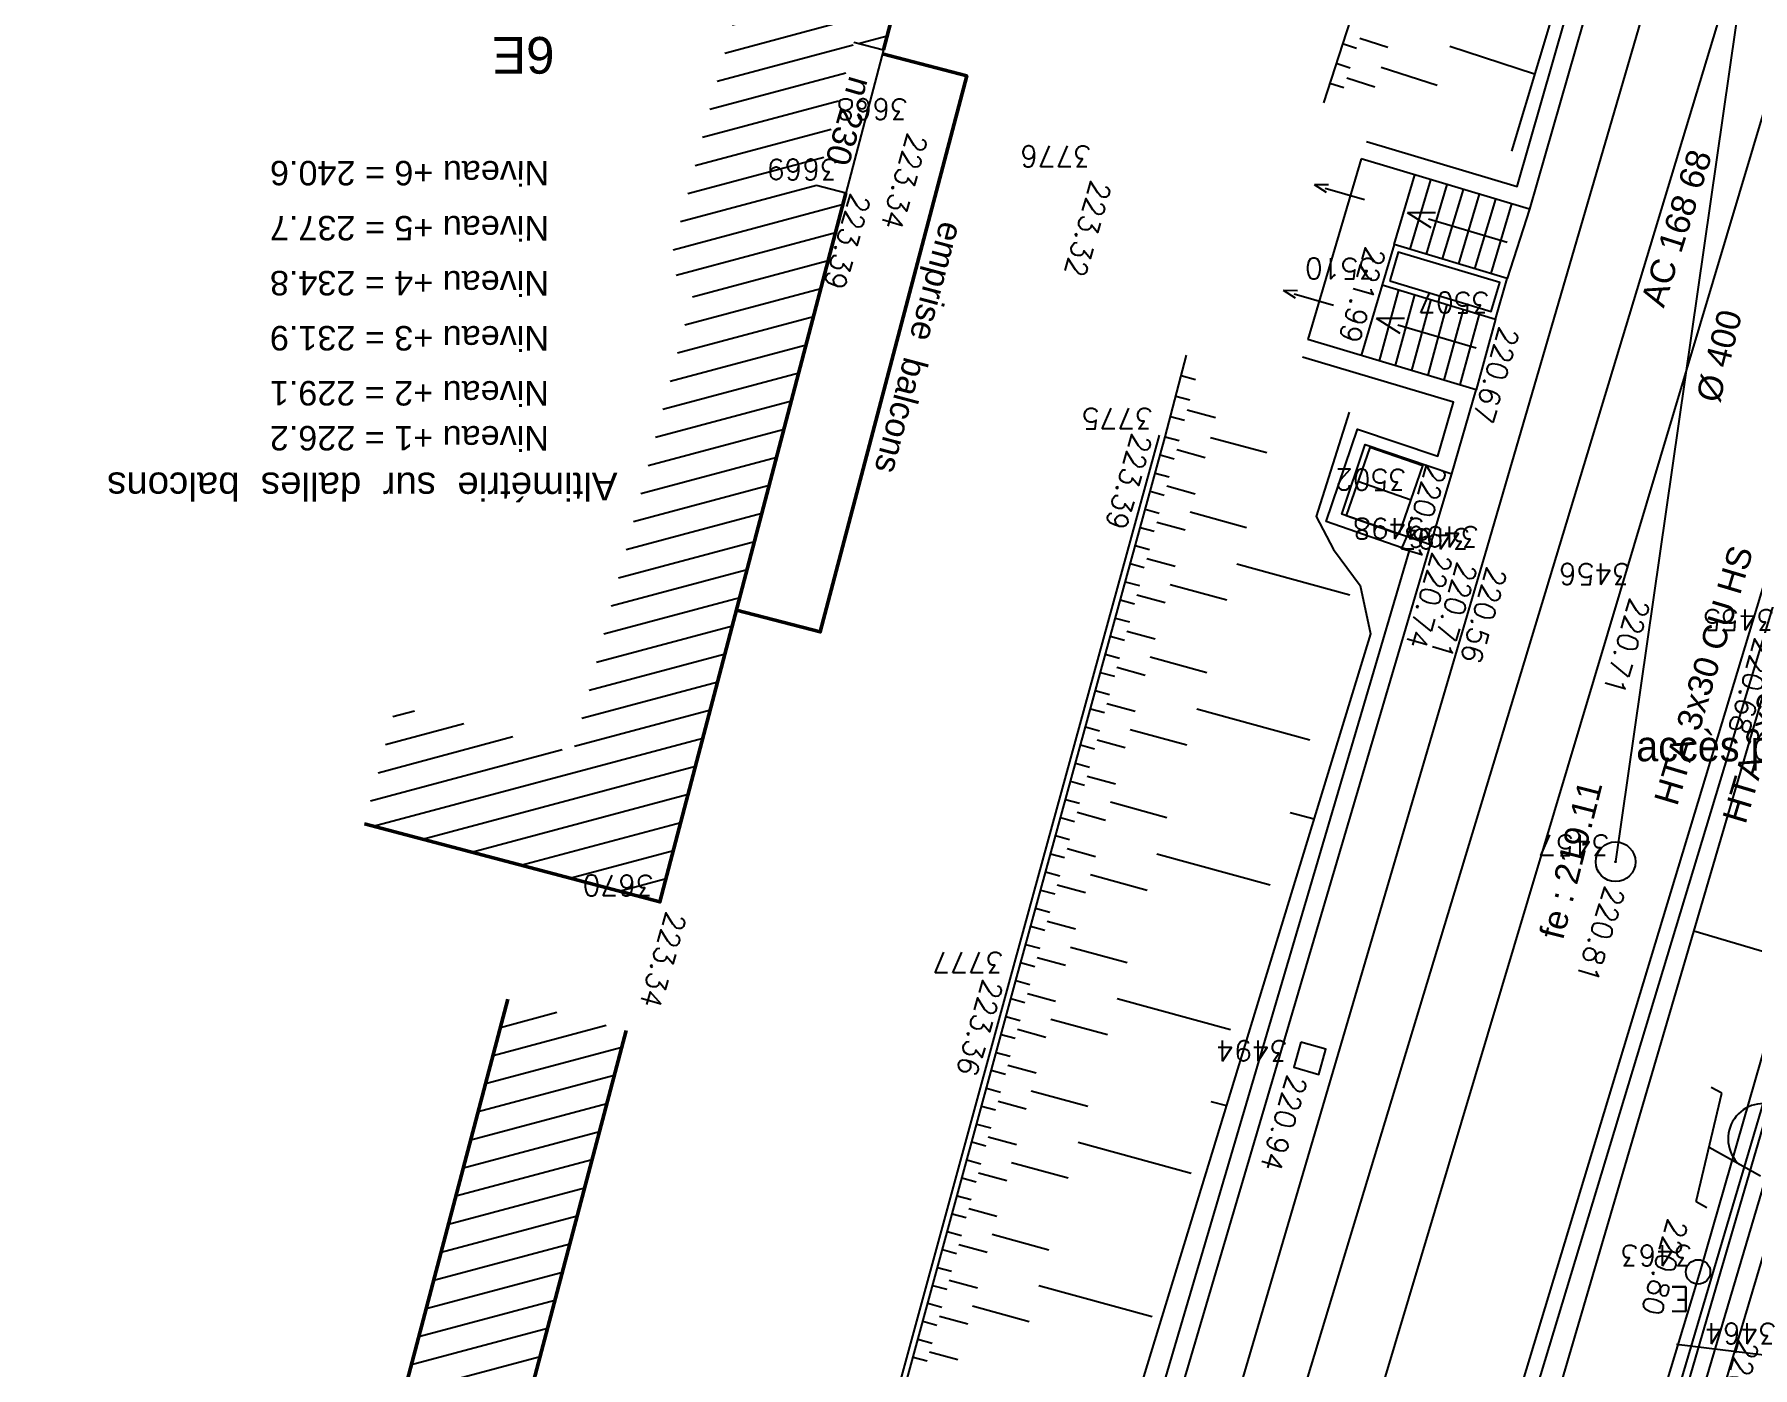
# Model space of a CAD drawing. Extents: x -594 to 29166, y -5797 to 14313.
# Drawn here: x -310 to 2502, y 1788 to 3968 of the extents above; entities that cross this region are included whole.
import ezdxf
from ezdxf.enums import TextEntityAlignment as Align
from ezdxf.lldxf.tags import DXFTag

# ---------------------------------------------------------------- set-up
doc = ezdxf.new("R2010")
doc.units = 0
doc.linetypes.add('Style de ligne -15', pattern=[2.08328, 1.25, -0.41656, 0.13886, -0.27786])
doc.layers.get('0').update_dxf_attribs({"color": 252})
for name, color, linetype in [('A SITE', 252, 'Continuous'), ('AEP_SSL', 252, 'Continuous'), ('EDF_SSL', 252, 'Texte-Electricite'), ('Fond topo - AFF', 252, 'Continuous'), ('Fond topo - ASS', 252, 'Continuous'), ('Fond topo - BAT_ANN', 252, 'Continuous'), ('Fond topo - BAT_DES', 252, 'Continuous'), ('Fond topo - BAT_HAC', 252, 'Continuous'), ('Fond topo - BAT_NUM', 252, 'Continuous'), ('Fond topo - BAT_TXT', 252, 'Continuous'), ('Fond topo - CLO_MUR', 252, 'Continuous'), ('Fond topo - EAU', 252, 'Continuous'), ('Fond topo - EAU_TXT', 252, 'Continuous'), ('Fond topo - EDF', 252, 'Continuous'), ('Fond topo - SIH', 252, 'Continuous'), ('Fond topo - TAL', 252, 'Continuous'), ('Fond topo - TAL_HAC', 252, 'Continuous'), ('Fond topo - Z_500', 252, 'Continuous'), ('GAZ_SSL', 252, 'Texte-GAZ'), ('prlm-VRD', 252, 'Continuous'), ('SA - bât A-B', 252, 'Continuous'), ('UNITAIRE SSL', 252, 'UNITAIRE')]:
    doc.layers.add(name, color=color, linetype=linetype)
for name, color, linetype, lineweight in [('Fond topo - BAT', 252, 'Continuous', 50), ('Fond topo - P', 252, 'Continuous', 50), ('Fond topo - VOI', 252, 'Continuous', 25)]:
    doc.layers.add(name, color=color, linetype=linetype, lineweight=lineweight)
for name, color, linetype, plot in [('Fond topo - N', 252, 'Continuous', False), ('Fond topo - NCACHE', 252, 'Continuous', False), ('Fond topo - ZCACHE', 252, 'Continuous', False)]:
    doc.layers.add(name, color=color, linetype=linetype, plot=plot)
doc.styles.add('2000_ARIAL', font='arial.ttf', dxfattribs={"height": 0.4})
doc.styles.add('Arial', font='arial.ttf')
doc.styles.add('Lignes', font='arial.ttf', dxfattribs={"height": 0.35})
doc.styles.add('SIMPLEX', font='simplex_.ttf', dxfattribs={"height": 1.25})
doc.styles.add('TP-C_Autocad_Standard', font='simplex_.ttf', dxfattribs={"height": 1})
doc.styles.add('Tronçons', font='arial.ttf', dxfattribs={"height": 0.25})
tags = doc.linetypes.add('L16', pattern=[0.375, 0.3, -0.075]).pattern_tags.tags
tags[6:7] = [DXFTag(74, 4), DXFTag(75, 0), DXFTag(340, '0'), DXFTag(46, 0.0), DXFTag(50, 0.0), DXFTag(44, 0.0), DXFTag(45, 0.0)]
tags[4:5] = [DXFTag(74, 4), DXFTag(75, 0), DXFTag(340, '0'), DXFTag(46, 0.0), DXFTag(50, 0.0), DXFTag(44, 0.0), DXFTag(45, 0.0)]
tags = doc.linetypes.add('L8', pattern=[0.225, 0.15, -0.075]).pattern_tags.tags
tags[6:7] = [DXFTag(74, 4), DXFTag(75, 0), DXFTag(340, '0'), DXFTag(46, 0.0), DXFTag(50, 0.0), DXFTag(44, 0.0), DXFTag(45, 0.0)]
tags[4:5] = [DXFTag(74, 4), DXFTag(75, 0), DXFTag(340, '0'), DXFTag(46, 0.0), DXFTag(50, 0.0), DXFTag(44, 0.0), DXFTag(45, 0.0)]
tags = doc.linetypes.add('Texte-BT', pattern='A,5,-0.25,["BT",Lignes,S=1,R=0,X=0,Y=-0.18],-1.25', length=6.5).pattern_tags.tags
tags[15:16] = [DXFTag(74, 4), DXFTag(75, 0), DXFTag(340, '0'), DXFTag(46, 0.0), DXFTag(50, 0.0), DXFTag(44, 0.0), DXFTag(45, 0.0)]
tags[4:5] = [DXFTag(74, 4), DXFTag(75, 0), DXFTag(340, '0'), DXFTag(46, 0.0), DXFTag(50, 0.0), DXFTag(44, 0.0), DXFTag(45, 0.0)]
tags = doc.linetypes.add('Texte-Electricite', pattern='A,5,-0.25,["ELEC",Lignes,S=1,R=0,X=0,Y=-0.18],-1.25', length=6.5).pattern_tags.tags
tags[15:16] = [DXFTag(74, 4), DXFTag(75, 0), DXFTag(340, '0'), DXFTag(46, 0.0), DXFTag(50, 0.0), DXFTag(44, 0.0), DXFTag(45, 0.0)]
tags[4:5] = [DXFTag(74, 4), DXFTag(75, 0), DXFTag(340, '0'), DXFTag(46, 0.0), DXFTag(50, 0.0), DXFTag(44, 0.0), DXFTag(45, 0.0)]
tags = doc.linetypes.add('Texte-GAZ', pattern='A,5,-0.25,["GAZ",Lignes,S=1,R=0,X=0,Y=-0.18],-1.25', length=6.5).pattern_tags.tags
tags[15:16] = [DXFTag(74, 4), DXFTag(75, 0), DXFTag(340, '0'), DXFTag(46, 0.0), DXFTag(50, 0.0), DXFTag(44, 0.0), DXFTag(45, 0.0)]
tags[4:5] = [DXFTag(74, 4), DXFTag(75, 0), DXFTag(340, '0'), DXFTag(46, 0.0), DXFTag(50, 0.0), DXFTag(44, 0.0), DXFTag(45, 0.0)]
tags = doc.linetypes.add('Texte-HT', pattern='A,5,-0.25,["HT",Lignes,S=1,R=0,X=0,Y=-0.18],-1.25', length=6.5).pattern_tags.tags
tags[15:16] = [DXFTag(74, 4), DXFTag(75, 0), DXFTag(340, '0'), DXFTag(46, 0.0), DXFTag(50, 0.0), DXFTag(44, 0.0), DXFTag(45, 0.0)]
tags[4:5] = [DXFTag(74, 4), DXFTag(75, 0), DXFTag(340, '0'), DXFTag(46, 0.0), DXFTag(50, 0.0), DXFTag(44, 0.0), DXFTag(45, 0.0)]
tags = doc.linetypes.add('Texte-MT', pattern='A,5,-0.25,["MT",Lignes,S=1,R=0,X=0,Y=-0.18],-1.25', length=6.5).pattern_tags.tags
tags[15:16] = [DXFTag(74, 4), DXFTag(75, 0), DXFTag(340, '0'), DXFTag(46, 0.0), DXFTag(50, 0.0), DXFTag(44, 0.0), DXFTag(45, 0.0)]
tags[4:5] = [DXFTag(74, 4), DXFTag(75, 0), DXFTag(340, '0'), DXFTag(46, 0.0), DXFTag(50, 0.0), DXFTag(44, 0.0), DXFTag(45, 0.0)]
tags = doc.linetypes.add('UNITAIRE', pattern='A,0.25,-0.2,0,-0.2,0.25,-0.3,["UNI",TP-C_Autocad_Standard,S=0.15,R=0,X=-0.1,Y=-0.05],-0.45', length=1.65).pattern_tags.tags
tags[23:24] = [DXFTag(74, 4), DXFTag(75, 0), DXFTag(340, '0'), DXFTag(46, 0.0), DXFTag(50, 0.0), DXFTag(44, 0.0), DXFTag(45, 0.0)]
tags[12:13] = [DXFTag(74, 4), DXFTag(75, 0), DXFTag(340, '0'), DXFTag(46, 0.0), DXFTag(50, 0.0), DXFTag(44, 0.0), DXFTag(45, 0.0)]
tags[10:11] = [DXFTag(74, 4), DXFTag(75, 0), DXFTag(340, '0'), DXFTag(46, 0.0), DXFTag(50, 0.0), DXFTag(44, 0.0), DXFTag(45, 0.0)]
tags[8:9] = [DXFTag(74, 4), DXFTag(75, 0), DXFTag(340, '0'), DXFTag(46, 0.0), DXFTag(50, 0.0), DXFTag(44, 0.0), DXFTag(45, 0.0)]
tags[6:7] = [DXFTag(74, 4), DXFTag(75, 0), DXFTag(340, '0'), DXFTag(46, 0.0), DXFTag(50, 0.0), DXFTag(44, 0.0), DXFTag(45, 0.0)]
tags[4:5] = [DXFTag(74, 4), DXFTag(75, 0), DXFTag(340, '0'), DXFTag(46, 0.0), DXFTag(50, 0.0), DXFTag(44, 0.0), DXFTag(45, 0.0)]
pattern_1 = [(194.96079, (16550.117, 8568.355), (10.65547, -39.87589), [])]

# ---------------------------------------------------------------- blocks, each defined once
blk = doc.blocks.new('A 90.AFF03')
at = {"ltscale": 2, "flags": 128}
blk.add_lwpolyline([(-0.5, -0.5), (0.5, -0.5), (0.5, 0.5), (-0.5, 0.5)], close=True, dxfattribs=at)
blk = doc.blocks.new('A 90.AFF09')
at = {"ltscale": 2}
blk.add_line((0, -0.5), (0, 0.5), dxfattribs=at)
at = {"ltscale": 2, "flags": 128}
blk.add_lwpolyline([(-0.5, -0.5), (0.5, -0.5), (0.5, 0.5), (-0.5, 0.5)], close=True, dxfattribs=at)
blk = doc.blocks.new('A 90.ASS03')
at = {"ltscale": 2}
for radius in [0.5, 0.01]:
    blk.add_circle((0, 0), radius, dxfattribs=at)
blk = doc.blocks.new('A 90.ESC01')
at = {"ltscale": 2}
for p, q in [((1.338104, 0), (0, 0)), ((1.257547, 0.126415), (1.7, 0)), ((1.257547, -0.126415), (1.7, 0))]:
    blk.add_line(p, q, dxfattribs=at)
blk = doc.blocks.new('A 90.EAU03')
at = {"ltscale": 2}
blk.add_circle((0, 0), 0.2, dxfattribs=at)
blk = doc.blocks.new('A 90.EAU99')
at = {"style": 'SIMPLEX'}
blk.add_text('E', height=0.4, dxfattribs=at).set_placement((0, 0), align=Align.MIDDLE_CENTER)
blk = doc.blocks.new('A 90.EDF02')
at = {"ltscale": 2}
for p, q in [((0.875, 2.75), (0.875, 2.95)), ((-0.875, 2.25), (0.875, 2.75)), ((-0.875, 2.25), (-0.875, 2.05)), ((0, 1.535431), (0, 2.5)), ((0.978086, 1.392164), (0.895804, 1.204402)), ((1.125, 1.349688), (1.125, 1.178214)), ((1.271914, 1.392164), (1.354196, 1.204402)), ((0, 0.15), (0, 0.958637))]:
    blk.add_line(p, q, dxfattribs=at)
for centre, radius in [((1.125, 1.625), 0.2), ((0, 0), 0.15)]:
    blk.add_circle(centre, radius, dxfattribs=at)
blk.add_arc((0.557686, 1.79611), 0.574625, 2.870977, 166.053522, dxfattribs=at)
at = {"style": 'SIMPLEX'}
blk.add_text('W', height=0.4, dxfattribs=at).set_placement((0, 1.217323), align=Align.MIDDLE_CENTER)
blk = doc.blocks.new('A 90.PTOPO')
at = {"layer": 'Fond topo - NCACHE', "style": 'SIMPLEX'}
blk.add_attdef('MAT', text='', height=0.34, dxfattribs=at).set_placement((0.1, -0.1), align=Align.TOP_LEFT)
at = {"layer": 'Fond topo - ZCACHE', "style": 'SIMPLEX'}
blk.add_attdef('ALT', (0.1, 0.1), '', height=0.34, dxfattribs=at)
blk = doc.blocks.new('A$C380262B1')
at = {"layer": 'Fond topo - BAT_HAC'}
h = blk.add_hatch(dxfattribs=at)
h.set_pattern_fill('ANSI31*129', color=256, scale=12.999999, angle=309.1716, style=0, pattern_type=2)
h.set_pattern_definition(pattern_1)
h.paths.add_polyline_path([(-7936.4, 1871.4), (-7885.6, 2064.9), (-6731, 1761.3), (-7015.1, 678.9), (-7063.5, 691.6), (-7125, 457.2), (-7076.7, 444.5), (-7380.9, -714.5), (-7864.3, -586.9), (-7813.3, -393.5), (-7523.5, -470), (-7320.9, 301.9), (-7369.3, 314.6), (-7206.2, 935.9), (-7157.8, 923.2), (-6975.2, 1618.7)])
h = blk.add_hatch(dxfattribs=at)
h.set_pattern_fill('ANSI31*129', color=256, scale=12.999999, angle=309.1716, style=0, pattern_type=2)
h.set_pattern_definition(pattern_1)
h.paths.add_polyline_path([(-8160.3, -2965.7), (-8182.1, -3022.9), (-8404.5, -2938.3), (-8382.8, -2881)])
h.paths.add_polyline_path([(-7629.8, -873.7), (-7436.4, -924.8), (-7990.1, -3022.3), (-8183.4, -2971.3)])
h.paths.add_polyline_path([(-7991.5, -2969.8), (-8113.8, -2969.8), (-8113.8, -3020.8), (-7991.6, -3020.8)])
at = {"layer": 'AEP_SSL', "ltscale": 100, "elevation": 0, "flags": 128}
for points in [[(-6559.4, -3555.2), (-6181.8, -1941.4), (-6221.3, -1581.4), (-4963.4, 2619.5), (-4468.1, 3312.1), (-4316.7, 4235.5), (-4236.4, 4774.6), (-4247.5, 5022.4)], [(-4419.3, 5004.8), (-4615.5, 2698.5), (-4659.5, 2519.3), (-4853.8, 1547), (-5678.7, -1317.9), (-6387.2, -3659.5)]]:
    blk.add_lwpolyline(points, dxfattribs=at)
at = {"layer": 'AEP_SSL', "elevation": 0, "flags": 128}
blk.add_lwpolyline([(-5717.4, -1437.8), (-1170, -1990.7), (183.7, -1978.7), (2115.9, -2387.1), (2566.2, -2969.1), (1986.5, -6423.4), (2112.1, -6938.3), (2245.8, -7100.2), (2795.6, -7390.4), (3054.2, -7450.8), (3952, -7705.2), (5214.5, -7870.3), (6824, -8192.9), (7877.3, -8364.7), (8081.3, -8361), (8801, -8189.2), (9214.9, -7963), (9372.2, -7789.4), (10176.1, -4228.9), (10728.8, -2062.4), (11242.1, -979.7)], dxfattribs=at)
at = {"layer": 'EDF_SSL', "linetype": 'Texte-MT', "ltscale": 100, "elevation": 0, "flags": 128}
blk.add_lwpolyline([(-6254.2, -3469.9), (-4383.6, 2841.7), (-4298.6, 2988.9), (-3696.5, 3195.5), (-3294.7, 2842.6), (-2780.7, 2697.1), (-228.4, 2738.3), (1380.9, 2771.3), (2067.4, 2949.6), (2724.8, 2563.9), (4964.4, 2545.2), (5603.4, 4115.9), (5715.5, 4351.5), (6074.7, 4471.1), (6547.8, 4750.3), (7756.2, 5121)], dxfattribs=at)
at = {"layer": 'EDF_SSL', "linetype": 'Texte-BT', "ltscale": 100, "elevation": 0, "flags": 128}
blk.add_lwpolyline([(-6293.7, -3465.9), (-4423.1, 2845.7), (-4207.1, 3352.9), (-4036, 4003)], dxfattribs=at)
at = {"layer": 'EDF_SSL', "linetype": 'Texte-HT', "ltscale": 100, "elevation": 0, "flags": 128}
for points in [[(-6228.4, -3485.4), (-4347.7, 2833.7), (-4155.1, 3426.7), (-5294.5, 3730.1), (-6093.8, 3553.1)], [(-6079.2, -1862.9), (-5136.7, 1251.1), (-4726.8, 3051.7), (-4657.9, 3459.6), (-5155, 3532.2), (-5384.9, 3559), (-6059, 3405.1)], [(-6054.9, -1868.5), (-5101.8, 1282.5), (-4828, 2445.4), (-2937.1, 2402.6)]]:
    blk.add_lwpolyline(points, dxfattribs=at)
at = {"layer": 'Fond topo - BAT', "ltscale": 2, "flags": 128}
for points in [[(-7936.4, 1871.4), (-7885.6, 2064.9), (-6731, 1761.3), (-7015.1, 678.9)], [(-7076.7, 444.5), (-7380.9, -714.5), (-7864.3, -586.9)], [(-8183.4, -2971.3), (-7629.8, -873.7)], [(-7990.1, -3022.3), (-7436.4, -924.8)]]:
    blk.add_lwpolyline(points, dxfattribs=at)
at = {"layer": 'Fond topo - BAT', "linetype": 'L16', "ltscale": 2, "flags": 128}
blk.add_lwpolyline([(-7016.8, 672.7), (-6878.9, 636.5), (-7118.8, -273), (-7255.6, -237.1)], dxfattribs=at)
at = {"layer": 'Fond topo - BAT_ANN', "ltscale": 2, "flags": 128}
for points in [[(-7063.5, 691.6), (-7015.1, 678.9), (-7076.7, 444.5), (-7125, 457.2)], [(-6233.7, 500.7), (-6321.1, 205.4)], [(-6179.8, 360.9), (-6145.9, 474.5)], [(-6153.3, 352.9), (-6119.4, 466.6)], [(-6126.9, 344.9), (-6092.9, 458.7)], [(-6100.4, 337), (-6066.4, 450.8)], [(-6073.9, 329), (-6040, 442.9)], [(-6047.5, 321), (-6013.5, 435)], [(-6021, 313), (-5987, 427.1)], [(-5958, 418.4), (-5994.6, 305)], [(-6199.1, 294.5), (-6233.5, 179.3)], [(-6172.7, 286.6), (-6204.3, 170.5)], [(-6146.3, 278.6), (-6177.8, 162.6)], [(-6119.8, 270.6), (-6151.3, 154.7)], [(-6093.3, 262.6), (-6124.8, 146.8)], [(-6066.9, 254.6), (-6098.4, 138.9)], [(-6040.4, 246.6), (-6071.9, 131)], [(-6014, 238.7), (-6045.4, 123.1)]]:
    blk.add_lwpolyline(points, dxfattribs=at)
at = {"layer": 'Fond topo - CLO_MUR', "ltscale": 2, "flags": 128}
blk.add_lwpolyline([(-6225.1, 529.4), (-5978.5, 455.8), (-5798.9, 1081.3), (-5738.5, 1294.5), (-5584.6, 2018.9), (-5491.4, 2452.8, 0.026907), (-5475.9, 2550, 0.382646), (-5494.8, 2576, 0.006707), (-5582.9, 2593.8), (-5577.3, 2623.3, -0.006707), (-5488.4, 2605.3, -0.382646), (-5446.1, 2546.9, -0.026907), (-5462.1, 2446.5), (-5555.3, 2012.6), (-5709.3, 1287.3), (-5770, 1073.1), (-5958, 418.4), (-6233.7, 500.7)], format="xyb", dxfattribs=at)
for points in [[(-6199.1, 294.5), (-6014, 238.7), (-5994.6, 305), (-6179.8, 360.9)], [(-6186.8, 301.2), (-6020.7, 251.2), (-6006.9, 298.3), (-6173, 348.4)]]:
    blk.add_lwpolyline(points, close=True, dxfattribs=at)
for points in [[(-7100, -3212.5), (-7013.8, -2990.5), (-6883.4, -2642.4), (-6734.8, -2210.3), (-6552, -1594.7), (-6120.4, -130.7), (-6085.5, -14.5), (-6045.4, 123.1), (-6321.1, 205.4)], [(-7127.9, -3201.6), (-7041.8, -2979.9), (-6911.7, -2632.2), (-6763.4, -2201.1), (-6580.8, -1586.1), (-6154.4, -140), (-6290.7, -92.5), (-6239.6, 58.7), (-6108.4, 14.4), (-6082.5, 102.9), (-6329.7, 176.6)], [(-6120.4, -130.7), (-6265.4, -80.1), (-6227, 33.4), (-6085.5, -14.5)]]:
    blk.add_lwpolyline(points, dxfattribs=at)
at = {"layer": 'Fond topo - SIH', "linetype": 'L16', "ltscale": 2, "flags": 128}
for points in [[(-6422.7, -3231.4), (-6278.8, -2762.9), (-6127, -2259.1), (-5975.6, -1737.8), (-5547.3, -280.1), (-5394.6, 247.1), (-5203.9, 282.4)], [(-5499.3, -818.3), (-5689.1, -762.5)]]:
    blk.add_lwpolyline(points, dxfattribs=at)
at = {"layer": 'Fond topo - TAL', "ltscale": 2, "flags": 128}
for points in [[(-5829.2, 2034), (-6232.4, 786.4), (-6295.5, 592.3)], [(-7406.7, -3070.8), (-6798.9, -843.2), (-6554.5, 46.4), (-6519.4, 179.5)]]:
    blk.add_lwpolyline(points, dxfattribs=at)
at = {"layer": 'Fond topo - TAL', "linetype": 'L8', "ltscale": 2, "flags": 128}
for points in [[(-5600, 2018.9), (-5719.7, 1471.9), (-5806.8, 1115.5), (-5987.8, 513.5)], [(-6253.3, 86.4), (-6307.5, -83.9), (-6279, -138.2), (-6235.5, -196.7), (-6218.3, -276.2), (-6611.5, -1562.6), (-6675.8, -1772.5), (-6818.6, -2220.2), (-6993.4, -2764.4), (-7175.8, -3188.9)]]:
    blk.add_lwpolyline(points, dxfattribs=at)
at = {"layer": 'Fond topo - TAL_HAC', "ltscale": 2}
for p, q in [((-6264, 689.4), (-6241.2, 681.9)), ((-6235.9, 698.1), (-6190.2, 683.3)), ((-6088.8, 684.8), (-5949.8, 639.7)), ((-6274.5, 657), (-6251.7, 649.6)), ((-6200.8, 650.9), (-6109.5, 621.3)), ((-6285, 624.6), (-6262.2, 617.2)), ((-6256.9, 633.4), (-6211.3, 618.6)), ((-6528.2, 146.2), (-6504.9, 140.1)), ((-6536.9, 112.9), (-6513.7, 106.8)), ((-6518.1, 90.2), (-6471.7, 77.9)), ((-6545.7, 79.6), (-6522.5, 73.5)), ((-6554.5, 46.4), (-6531.3, 40.1)), ((-6480.4, 45.3), (-6387.7, 20.4)), ((-6562.7, 16.7), (-6539.5, 10.3)), ((-6535.4, 25.2), (-6489.1, 12.6)), ((-6570.8, -13), (-6547.7, -19.3)), ((-6578.9, -42.6), (-6555.8, -49)), ((-6551.7, -34.1), (-6505.4, -46.9)), ((-6587.1, -72.3), (-6564, -78.6)), ((-6513.6, -76.5), (-6421, -101.9)), ((-6595.2, -101.9), (-6572.1, -108.3)), ((-6568, -93.4), (-6521.7, -106.2)), ((-6603.4, -131.6), (-6580.2, -137.9)), ((-6611.5, -161.2), (-6588.4, -167.6)), ((-6584.3, -152.8), (-6538, -165.5)), ((-6437.3, -161.3), (-6252.2, -212.1)), ((-6619.7, -190.9), (-6596.5, -197.2)), ((-6546.2, -195.1), (-6453.6, -220.6)), ((-6627.8, -220.5), (-6604.7, -226.9)), ((-6600.6, -212.1), (-6554.3, -224.8)), ((-6636, -250.2), (-6612.8, -256.5)), ((-6644.1, -279.8), (-6621, -286.2)), ((-6616.9, -271.4), (-6570.6, -284.1)), ((-6652.3, -309.5), (-6629.1, -315.8)), ((-6633.2, -330.7), (-6586.9, -343.4)), ((-6578.8, -313.7), (-6486.2, -339.2)), ((-6660.4, -339.1), (-6637.3, -345.5)), ((-6668.6, -368.8), (-6645.4, -375.2)), ((-6649.5, -390), (-6603.2, -402.7)), ((-6676.7, -398.4), (-6653.6, -404.8)), ((-6502.5, -398.5), (-6317.4, -449.4)), ((-6684.9, -428.1), (-6661.7, -434.5)), ((-6665.8, -449.3), (-6619.5, -462)), ((-6611.4, -432.3), (-6518.8, -457.8)), ((-6693, -457.8), (-6669.9, -464.1)), ((-6701.2, -487.4), (-6678, -493.8)), ((-6709.3, -517.1), (-6686.2, -523.4)), ((-6682.1, -508.6), (-6635.8, -521.3)), ((-6717.5, -546.7), (-6694.3, -553.1)), ((-6644, -551), (-6551.4, -576.4)), ((-6725.6, -576.4), (-6702.5, -582.7)), ((-6698.4, -567.9), (-6652.1, -580.6)), ((-6350, -568), (-6310.7, -578.7)), ((-6733.8, -606), (-6710.6, -612.4)), ((-6741.9, -635.7), (-6718.8, -642)), ((-6714.7, -627.2), (-6668.4, -639.9)), ((-6567.7, -635.7), (-6382.6, -686.6)), ((-6750.1, -665.3), (-6726.9, -671.7)), ((-6676.6, -669.6), (-6584, -695)), ((-6758.2, -695), (-6735.1, -701.3)), ((-6731, -686.5), (-6684.7, -699.2)), ((-6766.4, -724.6), (-6743.2, -731)), ((-6774.5, -754.3), (-6751.4, -760.6)), ((-6747.3, -745.8), (-6701, -758.5)), ((-6782.7, -783.9), (-6759.5, -790.3)), ((-6790.8, -813.6), (-6767.7, -820)), ((-6763.6, -805.1), (-6717.3, -817.8)), ((-6709.1, -788.2), (-6616.6, -813.6)), ((-6798.9, -843.2), (-6775.8, -849.6)), ((-6779.8, -864.2), (-6733.5, -876.9)), ((-6806.9, -872.6), (-6783.8, -878.9)), ((-6632.7, -872.5), (-6447.6, -923.3)), ((-6814.9, -901.9), (-6791.8, -908.2)), ((-6795.8, -922.8), (-6749.5, -935.5)), ((-6741.5, -906.2), (-6648.9, -931.5)), ((-6822.9, -931.2), (-6799.8, -937.5)), ((-6830.9, -960.5), (-6807.8, -966.8)), ((-6811.8, -981.5), (-6765.5, -994.1)), ((-6838.9, -989.8), (-6815.8, -996.1)), ((-6846.9, -1019.1), (-6823.8, -1025.4)), ((-6827.8, -1040.1), (-6781.5, -1052.7)), ((-6773.5, -1023.4), (-6680.9, -1048.7)), ((-6854.9, -1048.4), (-6831.8, -1054.7)), ((-6479.6, -1040.6), (-6454, -1047.5)), ((-6862.9, -1077.7), (-6839.8, -1084)), ((-6870.9, -1107), (-6847.8, -1113.4)), ((-6843.8, -1098.7), (-6797.5, -1111.3)), ((-6696.9, -1107.3), (-6511.6, -1157.8)), ((-6878.9, -1136.3), (-6855.8, -1142.7)), ((-6805.5, -1140.6), (-6712.8, -1165.9)), ((-6886.9, -1165.7), (-6863.8, -1172)), ((-6859.8, -1157.3), (-6813.5, -1170)), ((-6894.9, -1195), (-6871.8, -1201.3)), ((-6902.9, -1224.3), (-6879.8, -1230.6)), ((-6875.8, -1215.9), (-6829.5, -1228.6)), ((-6910.9, -1253.6), (-6887.8, -1259.9)), ((-6837.4, -1257.9), (-6744.8, -1283.2)), ((-6918.9, -1282.9), (-6895.8, -1289.2)), ((-6891.8, -1274.6), (-6845.4, -1287.2)), ((-6926.9, -1312.2), (-6903.8, -1318.5)), ((-6934.9, -1341.5), (-6911.7, -1347.8)), ((-6907.7, -1333.2), (-6861.4, -1345.8)), ((-6760.8, -1341.8), (-6575.6, -1392.3)), ((-6942.9, -1370.8), (-6919.7, -1377.1)), ((-6869.4, -1375.1), (-6776.8, -1400.4)), ((-6950.9, -1400.1), (-6927.7, -1406.4)), ((-6923.7, -1391.8), (-6877.4, -1404.4)), ((-6958.9, -1429.4), (-6935.7, -1435.8)), ((-6966.9, -1458.8), (-6943.7, -1465.1)), ((-6939.7, -1450.4), (-6893.4, -1463))]:
    blk.add_line(p, q, dxfattribs=at)
at = {"layer": 'Fond topo - VOI', "ltscale": 200, "flags": 128}
blk.add_lwpolyline([(-5070.1, 3130.1), (-5232.3, 2581.8), (-5398.7, 2011.5), (-5681.9, 1051), (-6030.9, -144.4), (-6460, -1603.6), (-6630.4, -2178, -0.018575), (-6796.2, -2669.3, 0.004565), (-7009.6, -3247.5)], format="xyb", dxfattribs=at)
at = {"layer": 'Fond topo - VOI', "ltscale": 2, "flags": 128}
for points in [[(-5010.1, 842.1), (-5046.8, 710), (-5151, 360.4), (-5360.5, -344.6), (-5499.3, -818.3), (-5731.3, -1612.4), (-5774, -1761.5), (-5997.4, -2505.7), (-6284.8, -3456)], [(-6564.2, 49), (-6808.6, -840.6), (-7416.4, -3068.2)]]:
    blk.add_lwpolyline(points, dxfattribs=at)
at = {"layer": 'GAZ_SSL', "ltscale": 100, "elevation": 0, "flags": 128}
blk.add_lwpolyline([(-6773.1, -2983.6), (-5152.7, 2364.1)], dxfattribs=at)
at = {"layer": 'UNITAIRE SSL', "ltscale": 200, "elevation": 0, "flags": 128}
blk.add_lwpolyline([(-5817.1, -648.2), (-5093.3, 4377.6)], dxfattribs=at)
at = {"layer": 'Fond topo - AFF', "ltscale": 2, "zscale": 100}
for name, p, xscale, yscale, rotation in [('A 90.AFF09', (-6195.4, -42), 118, 92, 70.75368189105919), ('A 90.AFF03', (-6317.6, -970.1), 42.8924372174372, 42.8924372174372, 254.3198275980013)]:
    blk.add_blockref(name, p, dxfattribs=dict(at, xscale=xscale, yscale=yscale, rotation=rotation))
at = {"layer": 'Fond topo - ASS', "ltscale": 2, "xscale": 65.00000000000001, "yscale": 65.00000000000001, "zscale": 100, "rotation": 68.29766717889882}
blk.add_blockref('A 90.ASS03', (-5817.3, -648.8), dxfattribs=at)
at = {"layer": 'Fond topo - BAT_ANN', "ltscale": 2, "zscale": 100, "rotation": 163.6111909363763}
for p, xscale, yscale in [((-6228.3, 434.2), 50, 50), ((-5994.9, 364.7), 100, 100), ((-6279, 261.3), 50, 50), ((-6045.5, 191.8), 100, 100)]:
    blk.add_blockref('A 90.ESC01', p, dxfattribs=dict(at, xscale=xscale, yscale=yscale))
at = {"layer": 'Fond topo - EAU', "ltscale": 2, "xscale": 100, "yscale": 100, "zscale": 100, "rotation": 68.29766717889882}
blk.add_blockref('A 90.EAU03', (-5682.3, -1319.6), dxfattribs=at)
at = {"layer": 'Fond topo - EAU_TXT', "linetype": 'L16', "ltscale": 2, "xscale": 100, "yscale": 100, "zscale": 100, "rotation": 179.9607580165454}
blk.add_blockref('A 90.EAU99', (-5711.8, -1364), dxfattribs=at)
at = {"layer": 'Fond topo - EDF', "ltscale": 2, "xscale": 100, "yscale": 100, "zscale": 100, "rotation": 60.77579837732787}
blk.add_blockref('A 90.EDF02', (-5446.3, -1238.1), dxfattribs=at)
at = {"layer": 'Fond topo - P', "ltscale": 2}
ref = blk.add_blockref('A 90.PTOPO', (-6965.1, 555.1), dxfattribs=dict(at, xscale=100, yscale=100, zscale=100, rotation=179.9607580165254))
ref.add_attrib('MAT', '3668', dxfattribs={"layer": 'Fond topo - N', "color": 0, "ltscale": 2, "height": 34, "rotation": 179.9608, "style": 'SIMPLEX'}).set_placement((-6975.1, 565.1), align=Align.TOP_LEFT)
ref.add_attrib('ALT', '223.34', (-6975.1, 545.1), dxfattribs={"layer": 'Fond topo - Z_500', "color": 0, "ltscale": 2, "height": 34, "rotation": 253.8126, "style": 'SIMPLEX'})
ref = blk.add_blockref('A 90.PTOPO', (-6665, 477.9), dxfattribs=dict(at, xscale=100, yscale=100, zscale=100, rotation=179.9607580165254))
ref.add_attrib('MAT', '3776', dxfattribs={"layer": 'Fond topo - N', "color": 0, "ltscale": 2, "height": 34, "rotation": 179.9608, "style": 'SIMPLEX'}).set_placement((-6675, 487.9), align=Align.TOP_LEFT)
ref.add_attrib('ALT', '223.32', (-6675, 467.9), dxfattribs={"layer": 'Fond topo - Z_500', "color": 0, "ltscale": 2, "height": 34, "rotation": 253.8126, "style": 'SIMPLEX'})
ref = blk.add_blockref('A 90.PTOPO', (-7079.6, 456.3), dxfattribs=dict(at, xscale=100, yscale=100, zscale=100, rotation=179.9607580165254))
ref.add_attrib('MAT', '3669', dxfattribs={"layer": 'Fond topo - N', "color": 0, "ltscale": 2, "height": 34, "rotation": 179.9608, "style": 'SIMPLEX'}).set_placement((-7089.6, 466.4), align=Align.TOP_LEFT)
ref.add_attrib('ALT', '223.39', (-7068.7, 446.9), dxfattribs={"layer": 'Fond topo - Z_500', "color": 0, "ltscale": 2, "height": 34, "rotation": 253.8126, "style": 'SIMPLEX'})
ref = blk.add_blockref('A 90.PTOPO', (-6199.1, 294.5), dxfattribs=dict(at, xscale=100, yscale=100, zscale=100, rotation=179.9607580165254))
ref.add_attrib('MAT', '3510', dxfattribs={"layer": 'Fond topo - N', "color": 0, "ltscale": 2, "height": 34, "rotation": 179.9608, "style": 'SIMPLEX'}).set_placement((-6209.1, 304.5), align=Align.TOP_LEFT)
ref.add_attrib('ALT', '221.99', (-6225.8, 359.7), dxfattribs={"layer": 'Fond topo - Z_500', "color": 0, "ltscale": 2, "height": 34, "rotation": 253.8126, "style": 'SIMPLEX'})
ref = blk.add_blockref('A 90.PTOPO', (-6014, 238.7), dxfattribs=dict(at, xscale=100, yscale=100, zscale=100, rotation=179.9607580165254))
ref.add_attrib('MAT', '3507', dxfattribs={"layer": 'Fond topo - N', "color": 0, "ltscale": 2, "height": 34, "rotation": 179.9608, "style": 'SIMPLEX'}).set_placement((-6023.9, 248.7), align=Align.TOP_LEFT)
ref.add_attrib('ALT', '220.67', (-6007.1, 228.8), dxfattribs={"layer": 'Fond topo - Z_500', "color": 0, "ltscale": 2, "height": 34, "rotation": 253.8126, "style": 'SIMPLEX'})
ref = blk.add_blockref('A 90.PTOPO', (-6564.2, 49), dxfattribs=dict(at, xscale=100, yscale=100, zscale=100, rotation=179.9607580165254))
ref.add_attrib('MAT', '3775', dxfattribs={"layer": 'Fond topo - N', "color": 0, "ltscale": 2, "height": 34, "rotation": 179.9608, "style": 'SIMPLEX'}).set_placement((-6574.2, 59), align=Align.TOP_LEFT)
ref.add_attrib('ALT', '223.39', (-6608, 54.4), dxfattribs={"layer": 'Fond topo - Z_500', "color": 0, "ltscale": 2, "height": 34, "rotation": 253.8126, "style": 'SIMPLEX'})
ref = blk.add_blockref('A 90.PTOPO', (-6149.8, -51), dxfattribs=dict(at, xscale=100, yscale=100, zscale=100, rotation=179.9607580165254))
ref.add_attrib('MAT', '3502', dxfattribs={"layer": 'Fond topo - N', "color": 0, "ltscale": 2, "height": 34, "rotation": 179.9608, "style": 'SIMPLEX'}).set_placement((-6159.8, -41), align=Align.TOP_LEFT)
ref.add_attrib('ALT', '220.91', (-6125.9, 4.1), dxfattribs={"layer": 'Fond topo - Z_500', "color": 0, "ltscale": 2, "height": 34, "rotation": 253.8126, "style": 'SIMPLEX'})
ref = blk.add_blockref('A 90.PTOPO', (-6120.4, -130.7), dxfattribs=dict(at, xscale=100, yscale=100, zscale=100, rotation=179.9607580165254))
ref.add_attrib('MAT', '3498', dxfattribs={"layer": 'Fond topo - N', "color": 0, "ltscale": 2, "height": 34, "rotation": 179.9608, "style": 'SIMPLEX'}).set_placement((-6130.4, -120.7), align=Align.TOP_LEFT)
ref.add_attrib('ALT', '220.74', (-6116.5, -140.4), dxfattribs={"layer": 'Fond topo - Z_500', "color": 0, "ltscale": 2, "height": 34, "rotation": 253.8126, "style": 'SIMPLEX'})
ref = blk.add_blockref('A 90.PTOPO', (-6045.5, -147.8), dxfattribs=dict(at, xscale=100, yscale=100, zscale=100, rotation=179.9607580165254))
ref.add_attrib('MAT', '3497', dxfattribs={"layer": 'Fond topo - N', "color": 0, "ltscale": 2, "height": 34, "rotation": 179.9608, "style": 'SIMPLEX'}).set_placement((-6055.5, -137.8), align=Align.TOP_LEFT)
ref.add_attrib('ALT', '220.71', (-6075.9, -156.2), dxfattribs={"layer": 'Fond topo - Z_500', "color": 0, "ltscale": 2, "height": 34, "rotation": 253.8126, "style": 'SIMPLEX'})
ref = blk.add_blockref('A 90.PTOPO', (-6030.9, -144.4), dxfattribs=dict(at, xscale=100, yscale=100, zscale=100, rotation=179.9607580165254))
ref.add_attrib('MAT', '3496', dxfattribs={"layer": 'Fond topo - N', "color": 0, "ltscale": 2, "height": 34, "rotation": 179.9608, "style": 'SIMPLEX'}).set_placement((-6040.9, -134.4), align=Align.TOP_LEFT)
ref.add_attrib('ALT', '220.56', (-6027.3, -164), dxfattribs={"layer": 'Fond topo - Z_500', "color": 0, "ltscale": 2, "height": 34, "rotation": 253.8126, "style": 'SIMPLEX'})
ref = blk.add_blockref('A 90.PTOPO', (-5783.4, -205.2), dxfattribs=dict(at, xscale=100, yscale=100, zscale=100, rotation=179.9607580165254))
ref.add_attrib('MAT', '3456', dxfattribs={"layer": 'Fond topo - N', "color": 0, "ltscale": 2, "height": 34, "rotation": 179.9608, "style": 'SIMPLEX'}).set_placement((-5793.4, -195.2), align=Align.TOP_LEFT)
ref.add_attrib('ALT', '220.71', (-5793.4, -215.2), dxfattribs={"layer": 'Fond topo - Z_500', "color": 0, "ltscale": 2, "height": 34, "rotation": 253.8126, "style": 'SIMPLEX'})
ref = blk.add_blockref('A 90.PTOPO', (-5547.3, -280.1), dxfattribs=dict(at, xscale=100, yscale=100, zscale=100, rotation=179.9607580165254))
ref.add_attrib('MAT', '3455', dxfattribs={"layer": 'Fond topo - N', "color": 0, "ltscale": 2, "height": 34, "rotation": 179.9608, "style": 'SIMPLEX'}).set_placement((-5557.3, -270.1), align=Align.TOP_LEFT)
ref.add_attrib('ALT', '220.68', (-5588.6, -279.8), dxfattribs={"layer": 'Fond topo - Z_500', "color": 0, "ltscale": 2, "height": 34, "rotation": 253.8126, "style": 'SIMPLEX'})
ref = blk.add_blockref('A 90.PTOPO', (-5817.3, -648.8), dxfattribs=dict(at, xscale=100, yscale=100, zscale=100, rotation=179.9607580165254))
ref.add_attrib('MAT', '3457', dxfattribs={"layer": 'Fond topo - N', "color": 0, "ltscale": 2, "height": 34, "rotation": 179.9608, "style": 'SIMPLEX'}).set_placement((-5827.3, -638.8), align=Align.TOP_LEFT)
ref.add_attrib('ALT', '220.81', (-5834, -686), dxfattribs={"layer": 'Fond topo - Z_500', "color": 0, "ltscale": 2, "height": 34, "rotation": 252.6354, "style": 'SIMPLEX'})
ref = blk.add_blockref('A 90.PTOPO', (-7380.9, -714.5), dxfattribs=dict(at, xscale=100, yscale=100, zscale=100, rotation=179.9607580165254))
ref.add_attrib('MAT', '3670', dxfattribs={"layer": 'Fond topo - N', "color": 0, "ltscale": 2, "height": 34, "rotation": 179.9608, "style": 'SIMPLEX'}).set_placement((-7390.9, -704.5), align=Align.TOP_LEFT)
ref.add_attrib('ALT', '223.34', (-7370, -728.1), dxfattribs={"layer": 'Fond topo - Z_500', "color": 0, "ltscale": 2, "height": 34, "rotation": 253.8126, "style": 'SIMPLEX'})
ref = blk.add_blockref('A 90.PTOPO', (-6808.6, -840.6), dxfattribs=dict(at, xscale=100, yscale=100, zscale=100, rotation=179.9607580165254))
ref.add_attrib('MAT', '3777', dxfattribs={"layer": 'Fond topo - N', "color": 0, "ltscale": 2, "height": 34, "rotation": 179.9608, "style": 'SIMPLEX'}).set_placement((-6818.6, -830.6), align=Align.TOP_LEFT)
ref.add_attrib('ALT', '223.36', (-6851.8, -838.9), dxfattribs={"layer": 'Fond topo - Z_500', "color": 0, "ltscale": 2, "height": 34, "rotation": 253.8126, "style": 'SIMPLEX'})
ref = blk.add_blockref('A 90.PTOPO', (-6344.1, -985), dxfattribs=dict(at, xscale=100, yscale=100, zscale=100, rotation=179.9607580165254))
ref.add_attrib('MAT', '3494', dxfattribs={"layer": 'Fond topo - N', "color": 0, "ltscale": 2, "height": 34, "rotation": 179.9608, "style": 'SIMPLEX'}).set_placement((-6354, -975), align=Align.TOP_LEFT)
ref.add_attrib('ALT', '220.94', (-6354.1, -995), dxfattribs={"layer": 'Fond topo - Z_500', "color": 0, "ltscale": 2, "height": 34, "rotation": 253.8126, "style": 'SIMPLEX'})
ref = blk.add_blockref('A 90.PTOPO', (-5682.3, -1319.6), dxfattribs=dict(at, xscale=100, yscale=100, zscale=100, rotation=179.9607580165254))
ref.add_attrib('MAT', '3463', dxfattribs={"layer": 'Fond topo - N', "color": 0, "ltscale": 2, "height": 34, "rotation": 179.9608, "style": 'SIMPLEX'}).set_placement((-5692.3, -1309.6), align=Align.TOP_LEFT)
ref.add_attrib('ALT', '220.80', (-5731.1, -1230.3), dxfattribs={"layer": 'Fond topo - Z_500', "color": 0, "ltscale": 2, "height": 34, "rotation": 253.8126, "style": 'SIMPLEX'})
ref = blk.add_blockref('A 90.PTOPO', (-5544.2, -1447.2), dxfattribs=dict(at, xscale=100, yscale=100, zscale=100, rotation=179.9607580165254))
ref.add_attrib('MAT', '3464', dxfattribs={"layer": 'Fond topo - N', "color": 0, "ltscale": 2, "height": 34, "rotation": 179.9608, "style": 'SIMPLEX'}).set_placement((-5554.2, -1437.2), align=Align.TOP_LEFT)
ref.add_attrib('ALT', '220.98', (-5614.8, -1428.1), dxfattribs={"layer": 'Fond topo - Z_500', "color": 0, "ltscale": 2, "height": 34, "rotation": 253.8126, "style": 'SIMPLEX'})
at = {"layer": 'EDF_SSL', "style": 'Tronçons'}
for p in [(-5716.7, -559.3), (-5604.9, -588.9)]:
    blk.add_text('HTA 3x30 CU HS', height=40, rotation=73.4191, dxfattribs=at).set_placement(p)
at = {"layer": 'Fond topo - BAT_DES', "style": '2000_ARIAL'}
blk.add_text('6E', height=60, rotation=179.9608, dxfattribs=at).set_placement((-7553.2, 700.1))
at = {"layer": 'Fond topo - BAT_NUM', "style": '2000_ARIAL'}
blk.add_text('n°230', height=40, rotation=253.8598, dxfattribs=at).set_placement((-7070.2, 638.4))
at = {"layer": 'Fond topo - BAT_TXT', "style": '2000_ARIAL'}
for s, height, rotation, p in [('Niveau +6 = 240.6', 40, 179.9608, (-7562.3, 497.2)), ('Niveau +5 = 237.7', 40, 179.9608, (-7562.4, 407.2)), ('emprise  balcons', 40, 255.1266, (-6921.9, 401)), ('Niveau +4 = 234.8', 40, 179.9608, (-7562.5, 317.2)), ('Niveau +3 = 231.9', 40, 179.9608, (-7562.5, 227.2)), ('Niveau +2 = 229.1', 40, 179.9608, (-7562.6, 137.2)), ('Niveau +1 = 226.2', 40, 179.9608, (-7562.6, 63.7)), ('Altimétrie  sur  dalles  balcons', 45, 179.9608, (-7450.5, -12.7))]:
    blk.add_text(s, height=height, rotation=rotation, dxfattribs=at).set_placement(p)
at = {"layer": 'GAZ_SSL', "style": 'Tronçons'}
blk.add_text('AC 168 68', height=40, rotation=72.4643, dxfattribs=at).set_placement((-5738.6, 255.7))
at = {"layer": 'SA - bât A-B', "style": 'Arial', "width": 0.9274}
blk.add_text('accès piétons A', height=50, rotation=359.9604, dxfattribs=at).set_placement((-5783.6, -484.4))
at = {"layer": 'UNITAIRE SSL', "style": 'Tronçons'}
for s, p in [('Ø 400', (-5647.4, 99.9)), ('fe : 219.11', (-5903.6, -778.4))]:
    blk.add_text(s, height=40, rotation=75.722, dxfattribs=at).set_placement(p)

msp = doc.modelspace()

# ---------------------------------------------------------------- linework, layer by layer
at = {"layer": 'A SITE', "linetype": 'Style de ligne -15', "lineweight": 50, "ltscale": 25.4}
msp.add_open_spline([(4176.46, 5442.268), (4369.672, 5480.305), (4562.883, 5518.342), (4903.036, 5519.771), (5243.188, 5521.2), (5979.862, 5524.644), (6716.536, 5528.089), (7278.196, 5527.681), (7839.856, 5527.273), (8021.336, 5527.044), (8202.816, 5526.815), (8808.176, 5525.356), (9413.535, 5523.896), (10716.351, 5525.293), (12019.166, 5526.69), (12242.597, 5526.219), (12466.029, 5525.748), (12816.588, 5520.962), (13167.148, 5516.176), (13202.673, 5616.323), (13238.199, 5716.47), (13267.888, 5802.201), (13297.577, 5887.932), (13327.266, 5973.663), (13356.956, 6059.395), (13408.406, 6207.964), (13459.856, 6356.533), (13477.006, 6406.056), (13494.156, 6455.579), (13528.564, 6560.212), (13562.972, 6664.845), (13573.344, 6696.386), (13583.716, 6727.928), (13599.145, 6774.844), (13614.573, 6821.761), (13678.898, 7117.445), (13743.224, 7413.129), (13957.444, 7453.65), (14171.664, 7494.171), (14164.331, 7534.454), (14156.998, 7574.738), (14190.699, 7584.189), (14224.399, 7593.639), (14227.546, 7586.876), (14230.693, 7580.113), (14293.316, 7599.076), (14355.939, 7618.039), (14360.336, 7603.518), (14364.733, 7588.998), (14537.195, 7591.453), (14709.721, 7640.319), (14664.801, 7789.364), (14619.881, 7938.41), (15047.101, 8062.384), (15474.322, 8186.358), (15686.72, 8247.996), (15899.118, 8309.635), (15904.181, 8311.166), (15909.244, 8312.698), (15908.246, 8315.995), (15907.249, 8319.292), (17672.664, 8849.185), (19438.079, 9379.077), (19648.946, 9442.842), (19859.814, 9506.606), (20255.35, 9309.74), (20650.886, 9112.874), (20960.83, 8222.926), (21270.775, 7332.978), (21180.205, 7304.155), (21089.635, 7275.333), (21163.082, 7017.584), (21236.529, 6759.834), (21251.591, 6763.9), (21266.653, 6767.967), (21275.663, 6734.59), (21284.674, 6701.213), (21269.902, 6697.225), (21255.13, 6693.238), (21270.029, 6638.047), (21284.928, 6582.856), (21291.188, 6584.546), (21297.447, 6586.236), (21305.995, 6495.046), (21402.881, 6506.774), (21487.346, 6527.117), (21571.811, 6547.461), (21569.541, 6559.077), (21567.271, 6570.694), (21604.983, 6578.638), (21642.694, 6586.582), (21649.991, 6549.244), (21657.287, 6511.906), (21652.493, 6510.896), (21647.699, 6509.886), (21807.598, 5746.172), (21967.496, 4982.457), (21977.291, 4938.62), (21987.086, 4894.782), (22015.78, 4743.898), (22044.474, 4593.013), (22063.498, 4473.154), (22082.523, 4353.295), (22101.178, 4237.725), (22119.832, 4122.156), (22124.345, 4087.384), (22128.858, 4052.612), (22138.67, 3933.295), (22148.483, 3813.978), (22152.899, 3687.239), (22157.316, 3560.501), (22156.076, 3368.858), (22154.837, 3177.215), (22152.199, 3078.787), (22149.562, 2980.358), (22145.456, 2863.605), (22141.35, 2746.851), (22132.85, 2586.185), (22124.349, 2425.518), (22087.732, 1950.646), (22051.116, 1475.773), (21993.933, 847.273), (21936.75, 218.773), (21915.729, 183.154), (21894.709, 147.536), (21213.23, 141.566), (20531.75, 135.597), (20529.704, 160.058), (20527.657, 184.52), (20322.852, 176.691), (20118.047, 168.862), (19882.166, 159.845), (19646.285, 150.828), (19256.888, 145.182), (18867.491, 139.536), (18773.401, -158.054), (18679.311, -455.644), (18604.53, -1398.289), (18529.749, -2340.935), (18635.053, -2777.585), (18740.357, -3214.234), (18588.756, -3295.853), (18437.156, -3377.471), (18384.511, -3407.387), (18331.865, -3437.302), (18280.613, -3484.556), (18229.362, -3531.809), (18125.267, -3688.349), (18021.173, -3844.888), (17973.144, -3961.195), (17925.114, -4077.502), (17903.66, -4188.267), (17882.205, -4299.032), (17853.831, -4428.724), (17825.458, -4558.416), (17795.321, -4816.052), (17765.184, -5073.687), (17828.426, -5320.212), (17891.667, -5566.736), (16164.839, -5333.52), (14438.011, -5100.304), (14043.046, -5030.624), (13648.082, -4960.944), (13506.144, -4936.079), (13364.206, -4911.213), (13220.848, -4883.357), (13077.49, -4855.501), (12791.937, -4799.706), (12506.383, -4743.912), (12128.349, -4679.679), (11750.314, -4615.447), (11530.967, -4571.296), (11311.619, -4527.146), (10549.503, -4375.437), (9787.387, -4223.728), (9847.498, -3981.593), (9907.609, -3739.459), (9806.225, -3461.39), (9704.841, -3183.322), (9715.187, -3083.784), (9725.532, -2984.247), (9824.047, -2441.958), (9922.562, -1899.67), (9651.72, -1701.167), (9380.878, -1502.664), (9447.608, -1104.825), (9514.339, -706.985), (9834.998, -611.033), (10155.657, -515.081), (10247.114, 11.583), (10338.572, 538.246), (10143.199, 564.034), (9947.826, 589.823), (9948.48, 594.78), (9949.134, 599.737), (9614.75, 638.685), (9280.365, 677.634), (8737.859, 744.574), (8195.353, 811.514), (7103.907, 948.262), (6012.462, 1085.009), (5516.207, 1145.917), (5019.951, 1206.825), (4567.057, 1262.265), (4114.163, 1317.705), (4102.18, 1307.409), (4090.197, 1297.113), (3869.944, 1322.11), (3649.69, 1347.106), (3455.22, 1370.405), (3260.751, 1393.703), (3258.524, 1373.559), (3256.298, 1353.416), (2884.962, 1399.248), (2513.626, 1445.079), (2816.189, 2481.825), (3118.751, 3518.57), (3122.583, 3517.421), (3126.415, 3516.272), (3182.803, 3704.332), (3239.191, 3892.391), (3244.935, 3911.549), (3250.679, 3930.706), (3342.693, 4248.166), (3434.706, 4565.625), (3504.837, 4748.285), (3574.967, 4930.944), (3700.503, 5086.554), (3826.038, 5242.164), (4001.249, 5342.216), (4176.46, 5442.268)], degree=2, knots=[0, 0, 0, 1, 1, 2, 2, 3, 3, 4, 4, 5, 5, 6, 6, 7, 7, 8, 8, 9, 9, 10, 10, 11, 11, 12, 12, 13, 13, 14, 14, 15, 15, 16, 16, 17, 17, 18, 18, 19, 19, 20, 20, 21, 21, 22, 22, 23, 23, 24, 24, 25, 25, 26, 26, 27, 27, 28, 28, 29, 29, 30, 30, 31, 31, 32, 32, 33, 33, 34, 34, 35, 35, 36, 36, 37, 37, 38, 38, 39, 39, 40, 40, 41, 41, 42, 42, 43, 43, 44, 44, 45, 45, 46, 46, 47, 47, 48, 48, 49, 49, 50, 50, 51, 51, 52, 52, 53, 53, 54, 54, 55, 55, 56, 56, 57, 57, 58, 58, 59, 59, 60, 60, 61, 61, 62, 62, 63, 63, 64, 64, 65, 65, 66, 66, 67, 67, 68, 68, 69, 69, 70, 70, 71, 71, 72, 72, 73, 73, 74, 74, 75, 75, 76, 76, 77, 77, 78, 78, 79, 79, 80, 80, 81, 81, 82, 82, 83, 83, 84, 84, 85, 85, 86, 86, 87, 87, 88, 88, 89, 89, 90, 90, 91, 91, 92, 92, 93, 93, 94, 94, 95, 95, 96, 96, 97, 97, 98, 98, 99, 99, 100, 100, 101, 101, 102, 102, 103, 103, 104, 104, 105, 105, 106, 106, 107, 107, 108, 108, 109, 109, 110, 110, 111, 111, 112, 112, 113, 113, 114, 114, 115, 115, 115], dxfattribs=at)

# ---------------------------------------------------------------- block references
at = {"layer": 'prlm-VRD'}
msp.add_blockref('A$C380262B1', (8094.783, 3263.943), dxfattribs=at)

doc.saveas('drawing.dxf')
